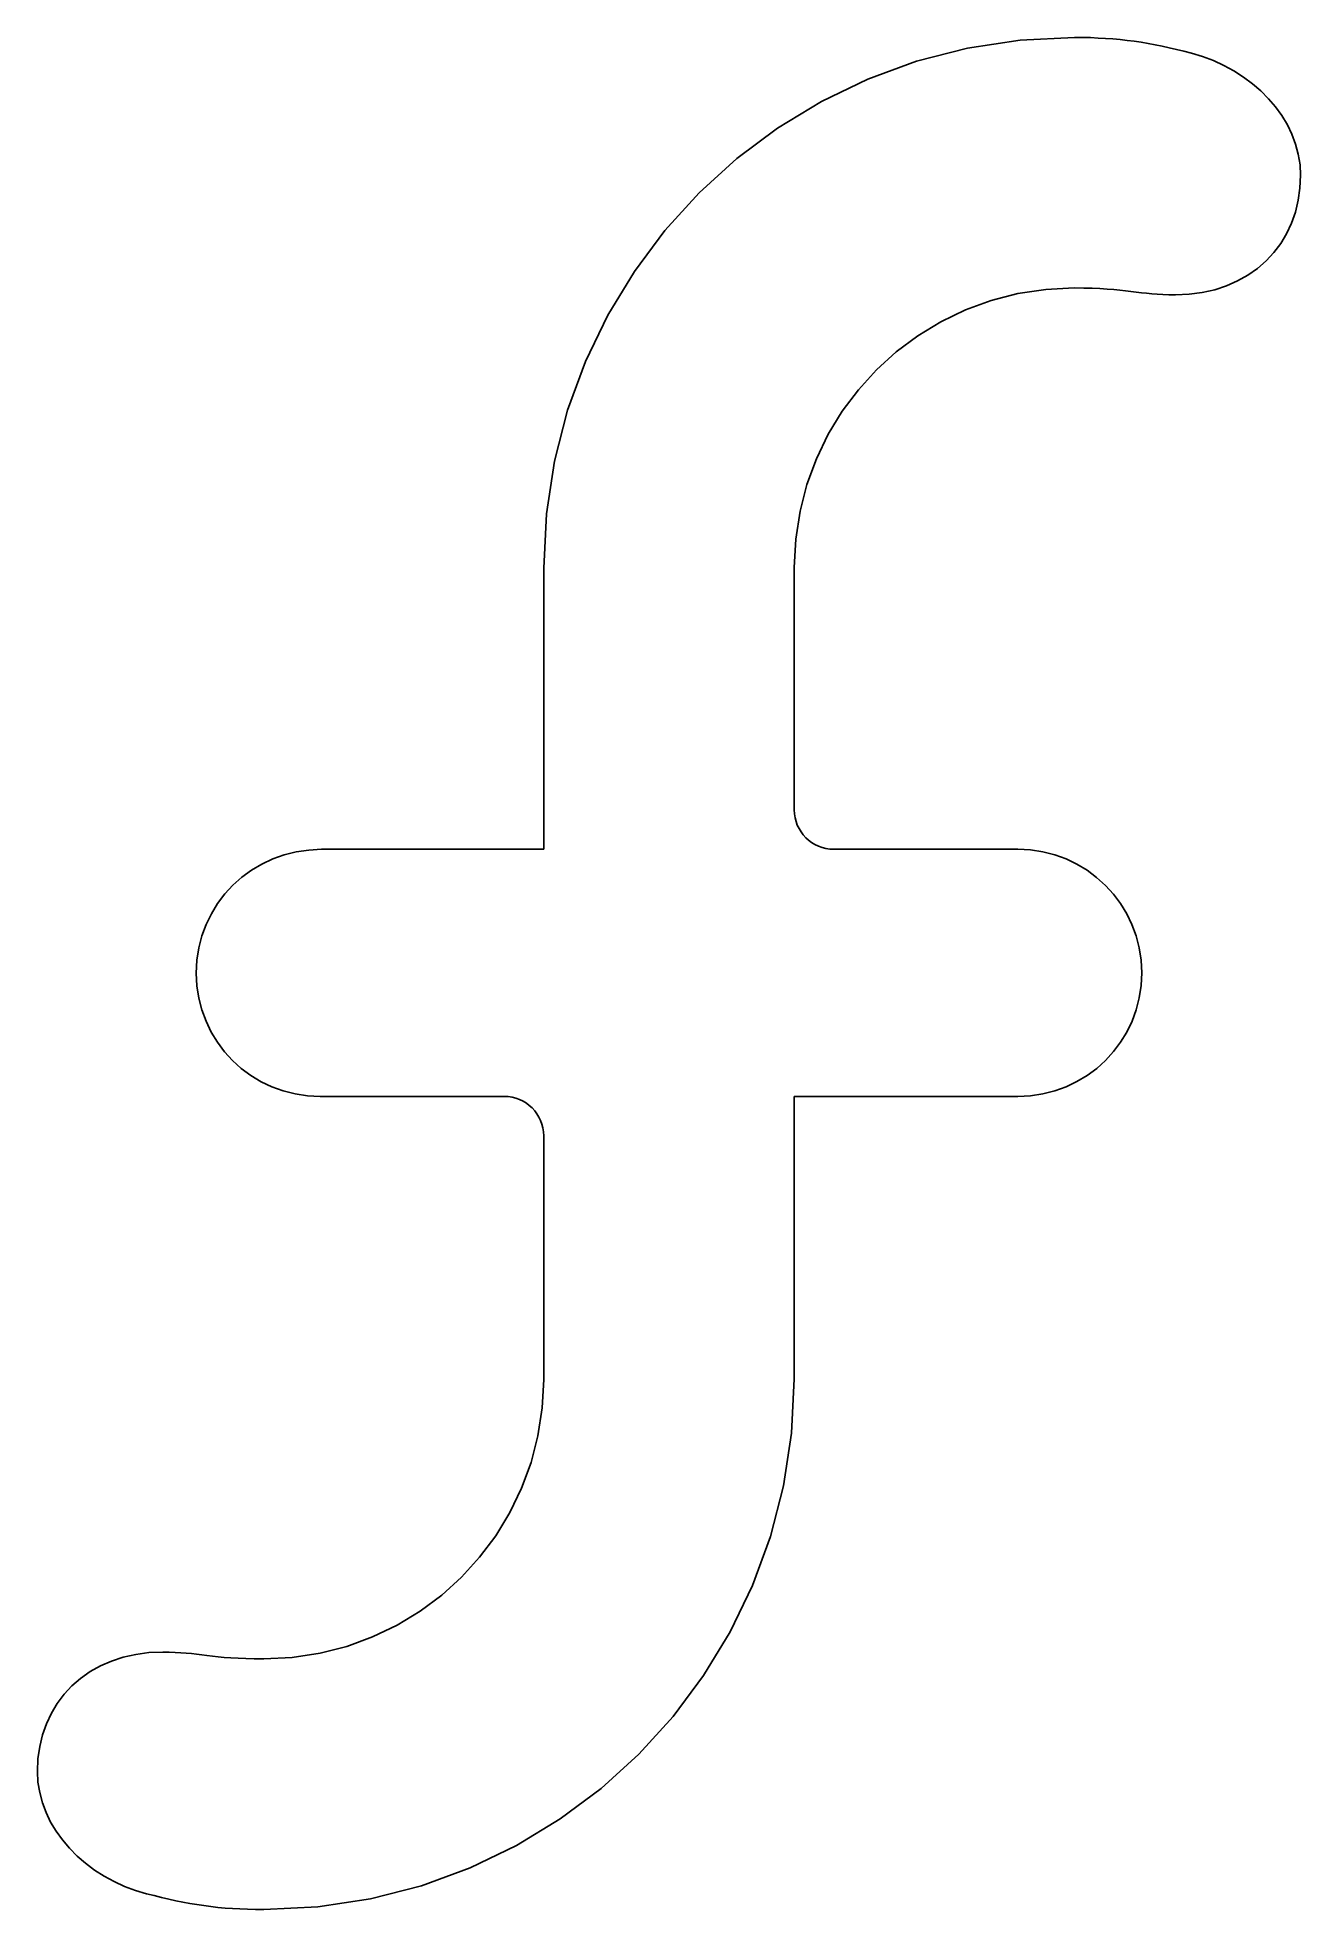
# Model space of a CAD drawing. Extents: x 0 to 34.3, y 0 to 50.8.
import ezdxf

# ---------------------------------------------------------------- set-up
doc = ezdxf.new("R2010")
doc.units = 0
doc.layers.get('0').update_dxf_attribs({"linetype": 'CONTINUOUS'})

msp = doc.modelspace()

# ---------------------------------------------------------------- linework, layer by layer
at = {"color": 1}
for p, q in [((23.857, 50.151), (25.237, 50.508)), ((25.237, 50.508), (26.666, 50.724)), ((26.666, 50.724), (28.14, 50.799)), ((28.14, 50.799), (28.361, 50.797)), ((28.361, 50.797), (28.576, 50.793)), ((28.576, 50.793), (28.785, 50.783)), ((28.785, 50.783), (28.988, 50.774)), ((28.988, 50.774), (29.187, 50.76)), ((29.187, 50.76), (29.381, 50.741)), ((29.381, 50.741), (29.573, 50.72)), ((29.573, 50.72), (29.763, 50.694)), ((29.763, 50.694), (29.952, 50.666)), ((29.952, 50.666), (30.14, 50.635)), ((30.14, 50.635), (30.329, 50.6)), ((30.329, 50.6), (30.521, 50.56)), ((30.521, 50.56), (30.715, 50.519)), ((30.715, 50.519), (30.912, 50.472)), ((30.912, 50.472), (31.113, 50.425)), ((31.113, 50.425), (31.319, 50.37)), ((31.319, 50.37), (31.62, 50.28)), ((22.534, 49.667), (23.857, 50.151)), ((31.62, 50.28), (31.914, 50.17)), ((31.914, 50.17), (32.197, 50.041)), ((32.197, 50.041), (32.468, 49.892)), ((32.468, 49.892), (32.727, 49.725)), ((21.276, 49.061), (22.534, 49.667)), ((32.727, 49.725), (32.971, 49.544)), ((32.971, 49.544), (33.198, 49.348)), ((33.198, 49.348), (33.409, 49.135)), ((20.088, 48.34), (21.276, 49.061)), ((33.409, 49.135), (33.601, 48.912)), ((33.601, 48.912), (33.772, 48.676)), ((18.98, 47.512), (20.088, 48.34)), ((33.772, 48.676), (33.92, 48.428)), ((33.92, 48.428), (34.044, 48.171)), ((34.044, 48.171), (34.145, 47.902)), ((34.145, 47.902), (34.218, 47.628)), ((17.957, 46.583), (18.98, 47.512)), ((34.218, 47.628), (34.264, 47.345)), ((34.264, 47.345), (34.279, 47.057)), ((34.279, 47.057), (34.262, 46.71)), ((17.027, 45.559), (17.957, 46.583)), ((34.217, 46.379), (34.139, 46.061)), ((34.262, 46.71), (34.217, 46.379)), ((34.035, 45.758), (33.901, 45.474)), ((34.139, 46.061), (34.035, 45.758)), ((16.199, 44.451), (17.027, 45.559)), ((33.901, 45.474), (33.74, 45.207)), ((33.343, 44.733), (33.109, 44.527)), ((33.554, 44.96), (33.343, 44.733)), ((33.74, 45.207), (33.554, 44.96)), ((15.478, 43.265), (16.199, 44.451)), ((32.851, 44.345), (32.571, 44.19)), ((33.109, 44.527), (32.851, 44.345)), ((26.608, 43.846), (25.881, 43.66)), ((27.362, 43.961), (26.608, 43.846)), ((28.138, 44.001), (27.362, 43.961)), ((28.393, 43.999), (28.138, 44.001)), ((28.625, 43.992), (28.393, 43.999)), ((28.835, 43.984), (28.625, 43.992)), ((29.03, 43.972), (28.835, 43.984)), ((29.207, 43.958), (29.03, 43.972)), ((29.374, 43.943), (29.207, 43.958)), ((29.53, 43.926), (29.374, 43.943)), ((29.677, 43.908), (29.53, 43.926)), ((29.821, 43.889), (29.677, 43.908)), ((29.96, 43.873), (29.821, 43.889)), ((30.101, 43.857), (29.96, 43.873)), ((30.242, 43.844), (30.101, 43.857)), ((30.389, 43.831), (30.242, 43.844)), ((30.541, 43.823), (30.389, 43.831)), ((30.706, 43.816), (30.541, 43.823)), ((30.881, 43.815), (30.706, 43.816)), ((31.254, 43.83), (30.881, 43.815)), ((31.611, 43.878), (31.254, 43.83)), ((31.95, 43.954), (31.611, 43.878)), ((32.27, 44.059), (31.95, 43.954)), ((32.571, 44.19), (32.27, 44.059)), ((14.872, 42.005), (15.478, 43.265)), ((25.182, 43.404), (24.519, 43.086)), ((25.881, 43.66), (25.182, 43.404)), ((23.892, 42.706), (23.308, 42.268)), ((24.519, 43.086), (23.892, 42.706)), ((23.308, 42.268), (22.769, 41.779)), ((14.387, 40.682), (14.872, 42.005)), ((22.769, 41.779), (22.279, 41.24)), ((22.279, 41.24), (21.84, 40.655)), ((14.033, 39.302), (14.387, 40.682)), ((21.84, 40.655), (21.46, 40.031)), ((21.46, 40.031), (21.139, 39.368)), ((13.813, 37.873), (14.033, 39.302)), ((21.139, 39.368), (20.883, 38.669)), ((20.883, 38.669), (20.695, 37.943)), ((13.74, 36.401), (13.813, 37.873)), ((20.695, 37.943), (20.58, 37.188)), ((20.58, 37.188), (20.538, 36.413)), ((13.74, 28.769), (13.74, 36.401)), ((20.538, 36.413), (20.538, 29.843)), ((20.538, 29.843), (20.544, 29.731)), ((20.544, 29.731), (20.56, 29.627)), ((20.56, 29.627), (20.587, 29.523)), ((20.587, 29.523), (20.622, 29.422)), ((20.622, 29.422), (20.668, 29.33)), ((20.668, 29.33), (20.722, 29.242)), ((20.722, 29.242), (20.784, 29.158)), ((20.784, 29.158), (20.852, 29.084)), ((20.852, 29.084), (20.928, 29.013)), ((20.928, 29.013), (21.011, 28.953)), ((6.088, 28.366), (6.384, 28.508)), ((6.384, 28.508), (6.697, 28.618)), ((6.697, 28.618), (7.024, 28.7)), ((7.024, 28.7), (7.361, 28.749)), ((7.361, 28.749), (7.709, 28.768)), ((7.709, 28.768), (13.74, 28.768)), ((13.74, 28.768), (13.74, 28.769)), ((21.011, 28.953), (21.099, 28.898)), ((21.099, 28.898), (21.193, 28.852)), ((21.193, 28.852), (21.292, 28.817)), ((21.292, 28.817), (21.394, 28.791)), ((21.394, 28.791), (21.502, 28.775)), ((21.502, 28.775), (21.61, 28.769)), ((21.61, 28.769), (26.606, 28.769)), ((26.606, 28.769), (26.949, 28.753)), ((26.949, 28.753), (27.284, 28.702)), ((27.284, 28.702), (27.606, 28.62)), ((27.606, 28.62), (27.915, 28.508)), ((27.915, 28.508), (28.208, 28.366)), ((5.304, 27.792), (5.547, 28.009)), ((5.547, 28.009), (5.807, 28.2)), ((5.807, 28.2), (6.088, 28.366)), ((28.208, 28.366), (28.487, 28.2)), ((28.487, 28.2), (28.744, 28.007)), ((28.744, 28.007), (28.984, 27.791)), ((4.891, 27.299), (5.085, 27.557)), ((5.085, 27.557), (5.304, 27.792)), ((28.984, 27.791), (29.201, 27.554)), ((29.201, 27.554), (29.393, 27.295)), ((4.576, 26.728), (4.72, 27.022)), ((4.72, 27.022), (4.891, 27.299)), ((29.393, 27.295), (29.562, 27.021)), ((29.562, 27.021), (29.704, 26.727)), ((4.379, 26.096), (4.463, 26.42)), ((4.463, 26.42), (4.576, 26.728)), ((29.704, 26.727), (29.817, 26.418)), ((29.817, 26.418), (29.899, 26.096)), ((4.328, 25.76), (4.379, 26.096)), ((29.899, 26.096), (29.95, 25.761)), ((4.311, 25.411), (4.328, 25.76)), ((4.328, 25.068), (4.311, 25.411)), ((29.95, 25.761), (29.968, 25.414)), ((29.968, 25.414), (29.952, 25.071)), ((4.379, 24.733), (4.328, 25.068)), ((29.952, 25.071), (29.901, 24.734)), ((4.462, 24.411), (4.379, 24.733)), ((4.575, 24.102), (4.462, 24.411)), ((29.818, 24.412), (29.705, 24.103)), ((29.901, 24.734), (29.818, 24.412)), ((4.716, 23.808), (4.575, 24.102)), ((29.705, 24.103), (29.563, 23.811)), ((4.884, 23.531), (4.716, 23.808)), ((5.078, 23.275), (4.884, 23.531)), ((29.395, 23.535), (29.201, 23.278)), ((29.563, 23.811), (29.395, 23.535)), ((5.294, 23.038), (5.078, 23.275)), ((5.533, 22.823), (5.294, 23.038)), ((28.984, 23.041), (28.746, 22.824)), ((29.201, 23.278), (28.984, 23.041)), ((5.792, 22.631), (5.533, 22.823)), ((6.069, 22.463), (5.792, 22.631)), ((6.364, 22.323), (6.069, 22.463)), ((28.208, 22.466), (27.915, 22.324)), ((28.487, 22.631), (28.208, 22.466)), ((28.746, 22.824), (28.487, 22.631)), ((6.672, 22.213), (6.364, 22.323)), ((6.995, 22.13), (6.672, 22.213)), ((7.33, 22.08), (6.995, 22.13)), ((7.674, 22.061), (7.33, 22.08)), ((12.667, 22.061), (7.674, 22.061)), ((12.777, 22.057), (12.667, 22.061)), ((12.883, 22.042), (12.777, 22.057)), ((12.987, 22.014), (12.883, 22.042)), ((13.085, 21.978), (12.987, 22.014)), ((13.178, 21.934), (13.085, 21.978)), ((13.268, 21.881), (13.178, 21.934)), ((13.349, 21.819), (13.268, 21.881)), ((26.606, 22.065), (20.538, 22.065)), ((20.538, 22.065), (20.538, 14.399)), ((26.949, 22.082), (26.606, 22.065)), ((27.284, 22.133), (26.949, 22.082)), ((27.606, 22.214), (27.284, 22.133)), ((27.915, 22.324), (27.606, 22.214)), ((13.426, 21.75), (13.349, 21.819)), ((13.495, 21.672), (13.426, 21.75)), ((13.557, 21.59), (13.495, 21.672)), ((13.611, 21.5), (13.557, 21.59)), ((13.656, 21.408), (13.611, 21.5)), ((13.692, 21.309), (13.656, 21.408)), ((13.718, 21.207), (13.692, 21.309)), ((13.735, 21.101), (13.718, 21.207)), ((13.74, 20.992), (13.735, 21.101)), ((13.74, 14.385), (13.74, 20.992)), ((13.7, 13.61), (13.74, 14.385)), ((20.538, 14.399), (20.464, 12.927)), ((13.583, 12.857), (13.7, 13.61)), ((13.396, 12.13), (13.583, 12.857)), ((20.464, 12.927), (20.246, 11.497)), ((13.14, 11.431), (13.396, 12.13)), ((12.82, 10.769), (13.14, 11.431)), ((20.246, 11.497), (19.891, 10.118)), ((12.438, 10.144), (12.82, 10.769)), ((12.001, 9.559), (12.438, 10.144)), ((19.891, 10.118), (19.407, 8.795)), ((11.511, 9.021), (12.001, 9.559)), ((10.971, 8.531), (11.511, 9.021)), ((19.407, 8.795), (18.801, 7.537)), ((10.386, 8.095), (10.971, 8.531)), ((9.095, 7.396), (9.759, 7.713)), ((9.759, 7.713), (10.386, 8.095)), ((7.67, 6.952), (8.398, 7.14)), ((8.398, 7.14), (9.095, 7.396)), ((18.801, 7.537), (18.08, 6.347)), ((1.429, 6.455), (1.707, 6.61)), ((1.707, 6.61), (2.009, 6.743)), ((2.009, 6.743), (2.329, 6.846)), ((2.329, 6.846), (2.668, 6.922)), ((2.668, 6.922), (3.025, 6.97)), ((3.025, 6.97), (3.4, 6.985)), ((3.4, 6.985), (3.575, 6.981)), ((3.575, 6.981), (3.737, 6.977)), ((3.737, 6.977), (3.89, 6.969)), ((3.89, 6.969), (4.036, 6.956)), ((4.036, 6.956), (4.178, 6.943)), ((4.178, 6.943), (4.319, 6.926)), ((4.319, 6.926), (4.458, 6.908)), ((4.458, 6.908), (4.601, 6.892)), ((4.601, 6.892), (4.749, 6.875)), ((4.749, 6.875), (4.904, 6.858)), ((4.904, 6.858), (5.071, 6.842)), ((5.071, 6.842), (5.249, 6.828)), ((5.249, 6.828), (5.443, 6.816)), ((5.443, 6.816), (5.654, 6.808)), ((5.654, 6.808), (5.886, 6.801)), ((5.886, 6.801), (6.141, 6.799)), ((6.141, 6.799), (6.916, 6.838)), ((6.916, 6.838), (7.67, 6.952)), ((0.936, 6.066), (1.17, 6.271)), ((1.17, 6.271), (1.429, 6.455)), ((18.08, 6.347), (17.25, 5.241)), ((0.378, 5.328), (0.539, 5.593)), ((0.539, 5.593), (0.725, 5.842)), ((0.725, 5.842), (0.936, 6.066)), ((0.245, 5.041), (0.378, 5.328)), ((17.25, 5.241), (16.322, 4.217)), ((0.062, 4.419), (0.139, 4.739)), ((0.139, 4.739), (0.245, 5.041)), ((0, 3.743), (0.015, 4.089)), ((0.015, 4.089), (0.062, 4.419)), ((16.322, 4.217), (15.299, 3.288)), ((0.015, 3.453), (0, 3.743)), ((0.061, 3.171), (0.015, 3.453)), ((0.134, 2.898), (0.061, 3.171)), ((15.299, 3.288), (14.19, 2.46)), ((0.234, 2.629), (0.134, 2.898)), ((0.358, 2.373), (0.234, 2.629)), ((0.507, 2.125), (0.358, 2.373)), ((0.678, 1.888), (0.507, 2.125)), ((14.19, 2.46), (13.003, 1.739)), ((0.87, 1.665), (0.678, 1.888)), ((1.08, 1.451), (0.87, 1.665)), ((13.003, 1.739), (11.745, 1.131)), ((1.308, 1.255), (1.08, 1.451)), ((1.552, 1.072), (1.308, 1.255)), ((1.811, 0.907), (1.552, 1.072)), ((11.745, 1.131), (10.422, 0.646)), ((2.082, 0.759), (1.811, 0.907)), ((2.365, 0.628), (2.082, 0.759)), ((2.658, 0.52), (2.365, 0.628)), ((2.96, 0.429), (2.658, 0.52)), ((10.422, 0.646), (9.041, 0.292)), ((3.167, 0.376), (2.96, 0.429)), ((3.368, 0.327), (3.167, 0.376)), ((3.565, 0.281), (3.368, 0.327)), ((3.758, 0.238), (3.565, 0.281)), ((3.949, 0.2), (3.758, 0.238)), ((4.138, 0.165), (3.949, 0.2)), ((4.327, 0.134), (4.138, 0.165)), ((4.516, 0.105), (4.327, 0.134)), ((4.706, 0.08), (4.516, 0.105)), ((4.898, 0.058), (4.706, 0.08)), ((5.093, 0.04), (4.898, 0.058)), ((5.292, 0.025), (5.093, 0.04)), ((5.494, 0.014), (5.292, 0.025)), ((5.702, 0.007), (5.494, 0.014)), ((5.917, 0.003), (5.702, 0.007)), ((6.141, -0.001), (5.917, 0.003)), ((7.612, 0.073), (6.141, -0.001)), ((9.041, 0.292), (7.612, 0.073))]:
    msp.add_line(p, q, dxfattribs=at)

doc.saveas('drawing.dxf')
